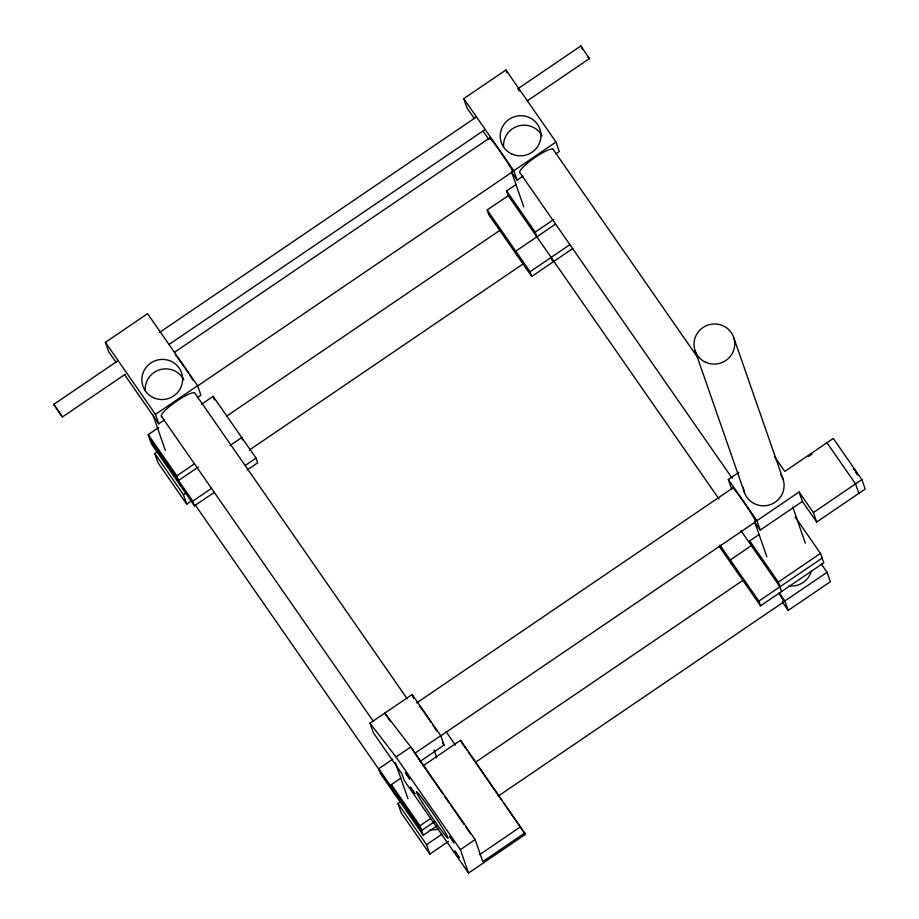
<?xml version="1.0" encoding="UTF-8"?>
<svg xmlns="http://www.w3.org/2000/svg" width="919" height="919" viewBox="0 0 919 919"><rect width="100%" height="100%" fill="white"/><g stroke="black" fill="none" stroke-linecap="round" stroke-linejoin="round"><path stroke-width="1.38" d="M117.896 360.765L53.842 404.326L54.106 405.061L62.389 416.985L125.248 374.24M62.389 416.985L53.842 404.326M527.311 100.826L589.378 58.609L580.842 45.95L582.428 48.914M115.966 362.247L108.695 351.782L105.409 342.339L147.568 313.666L197.619 385.716L200.916 395.17L197.401 397.559M474.319 118.551L467.059 108.097L463.762 98.643L505.921 69.982L555.984 142.031L559.269 151.474L555.754 153.864M159.401 332.54L476.088 117.184M517.604 88.959L580.842 45.95M169.13 344.395L484.635 129.843M174.644 352.184L489.655 137.976M164.604 419.857L158.757 423.843L155.46 414.389L197.619 385.716M522.968 176.161L517.11 180.147L513.824 170.693L555.984 142.031M197.654 385.923L512.664 171.704M214.345 492.297L194.437 505.829L151.532 444.072L148.246 434.63L158.78 427.461M719.049 499.097L508.241 195.655L506.599 190.934L515.973 184.558M201.422 404.303L213.128 396.342L256.033 458.099L257.676 462.82L247.142 469.988M572.698 248.601L531.71 276.47L488.816 214.713L487.162 209.992L508.241 195.655M191.405 500.947L186.718 504.14L158.114 462.969L154.829 453.515L157.172 451.93M226.292 416.387L499.856 230.347M180.135 485.243L176.85 475.801L194.414 463.854M536.845 236.826L535.203 232.105L553.939 219.365M178.493 480.522L198.401 466.978M230.026 445.474L241.731 437.513L242.559 439.879M555.581 224.087L515.766 251.163L517.408 255.884M186.718 504.14L183.432 494.686L185.764 493.101M249.302 450.115L522.865 264.075M194.437 505.829L192.795 501.108L211.531 488.368M245.488 465.267L256.033 458.099M531.71 276.47L530.068 271.748L569.883 244.672M422.947 765.895L460.603 740.289L525.45 834.349L468.529 873.05L404.176 780.415L401.879 773.798L373.275 732.627L369.978 723.184L412.137 694.511L440.741 735.682L444.038 745.125L419.753 761.633M731.627 488.931L728.342 479.488L738.876 472.32M416.663 702.932L732.868 487.909M808.548 456.421L812.063 454.032M437.306 825.653L423.257 835.21L380.351 773.453L378.708 768.721L392.758 759.163M369.978 723.184L396.032 757.015L410.782 746.975L475.134 839.61L482.797 861.597L524.956 832.924M414.48 753.546L440.741 735.682M799.093 491.987L802.39 501.441L760.231 530.102L756.934 520.659L799.093 491.987L813.395 512.572L816.692 522.026L865.17 489.057L861.884 479.603L833.28 438.432L784.803 471.401L774.464 456.536M440.695 735.912L755.705 521.693M394.653 794.039L391.368 784.585L400.73 778.221M731.926 564.68L730.283 559.958L751.363 545.622L749.72 540.889L759.094 534.525M813.395 512.572L861.884 479.603M448.575 841.356L429.839 854.096L401.235 812.924L397.95 803.482L400.293 801.885M475.422 762.288L743.069 580.28M423.257 835.21L419.972 825.756L430.506 818.588M781.609 591.514L778.324 582.072L820.483 553.399L795.153 516.926M434.492 821.724L421.614 830.477L378.708 768.721M820.483 553.399L823.769 562.842L760.53 605.851L758.887 601.129L822.126 558.12M429.839 854.096L426.542 844.653L441.775 834.303M827.066 572.296L830.351 581.738L788.192 610.411L784.906 600.957L827.066 572.296L821.345 564.059M498.259 796.072L783.666 601.991M468.529 873.05L460.385 849.65L475.134 839.61M479.672 854.624L520.659 826.755M589.378 58.609L587.678 56.599M853.866 468.989L853.418 468.506L853.82 469.356M857.542 474.698L856.841 473.836M518.488 89.913L519.292 90.97M854.268 469.517L854.762 470.195M855.807 472.389L856.347 473.159M802.39 501.441L816.692 522.026M552.962 149.154L697.877 357.767M732.19 478.271L520.131 173.025A20.425 3.86 -34.8 0 1 534.628 157.712A20.425 3.86 -34.8 0 1 553.456 150.027M463.762 98.643L513.824 170.693M728.342 479.488L756.934 520.659M483.199 131.337L488.851 139.47M511.458 172.014L517.11 180.147M754.51 521.877L760.231 530.102M506.599 190.934L535.203 232.105M749.72 540.889L778.324 582.072M741.036 530.745L779.967 586.793M779.186 592.721L784.906 600.957M782.471 602.175L788.192 610.411M487.162 209.992L530.068 271.748M719.956 545.082L758.887 601.129M719.221 546.38L760.53 605.851M461.912 742.885L466.795 749.915M468.426 752.259L501.82 800.334M503.451 802.689L525.45 834.349M445.922 731.444L455.456 745.16M442.395 742.782L444.038 745.125M407.151 698.739L195.092 393.481A20.425 3.86 -34.8 0 0 175.391 402.028A20.425 3.86 -34.8 0 0 162.008 416.789M421.832 763.586L410.782 746.975L384.739 713.144L390.46 721.381M423.452 765.918L442.935 793.959M444.555 796.302L449.425 803.309M451.045 805.641L464.038 824.343M465.657 826.675L470.528 833.682M161.285 416.077L373.344 721.335M396.032 757.015L460.385 849.65M105.409 342.339L155.46 414.389M124.846 375.032L158.757 423.843M148.246 434.63L176.85 475.801M391.368 784.585L419.972 825.756M149.889 439.351L192.795 501.108M194.977 504.623L380.018 770.984M154.829 453.515L183.432 494.686M397.95 803.482L426.542 844.653M855.313 470.965L856.416 472.607M856.899 473.354L857.703 474.767M858.851 493.354L855.555 483.911L826.962 442.74L827.284 443.682M733.626 337.216L782.965 478.925M792.752 507.035L805.343 543.163M695.12 350.851L744.47 492.55M754.717 521.992L766.837 556.799M505.921 69.982L506.863 72.681M551.147 257.412L552.79 262.133M511.619 172.094L523.727 206.844M460.603 740.289L461.097 741.713M434.032 749.893L436.824 757.911M412.137 694.511L413.55 698.555M395.377 762.632L407.956 798.726M213.128 396.342L214.368 399.891M152.795 414.446L165.374 450.54M811.408 570.86A20.425 20.023 -19.2 0 1 789.157 585.977M779.255 593.823A20.425 1.057 55.8 0 1 782.885 601.336M438.191 829.156A20.425 20.023 -19.2 0 1 430.253 829.604M145.202 390.609A20.425 20.023 -19.2 0 1 183.743 379.696M503.566 146.925A20.425 20.023 -19.2 0 1 542.095 136.001M732.868 488.391A20.425 1.057 55.8 0 1 745.78 505.117A20.425 1.057 55.8 0 1 754.924 521.027M175.288 354.723A20.425 1.057 55.8 0 1 176.517 356.262M177.229 357.192A20.425 1.057 55.8 0 1 184.776 367.703M185.523 368.806A20.425 1.057 55.8 0 1 188.487 373.206M189.888 375.343A20.425 1.057 55.8 0 1 191.198 377.376M191.818 378.341A20.425 1.057 55.8 0 1 192.979 380.19M489.907 138.815A20.425 1.057 55.8 0 1 501.717 153.783A20.425 1.057 55.8 0 1 512.124 171.393M419.592 706.171A20.425 1.057 55.8 0 1 423.67 711.651M424.371 712.639A20.425 1.057 55.8 0 1 431.057 722.345M432.493 724.505A20.425 1.057 55.8 0 1 436.571 730.927M780.587 474.273A20.425 20.023 -19.2 0 1 770.409 504.611A20.425 20.023 -19.2 0 1 743.391 487.438M410.529 787.273L414.802 793.614L410.529 787.273M449.759 836.451L454.032 842.78L449.759 836.451M454.859 851.097L459.132 857.427L454.859 851.097M405.428 772.638L409.69 778.967L405.428 772.638M153.358 397.64A20.425 20.023 -19.2 0 0 182.571 377.778A20.425 20.023 -19.2 0 0 150.796 363.005A20.425 20.023 -19.2 0 0 153.358 397.64M511.711 153.944A20.425 20.023 -19.2 0 0 540.923 134.082A20.425 20.023 -19.2 0 0 509.16 119.309A20.425 20.023 -19.2 0 0 511.711 153.944M422.441 802.689A28.075 1.447 55.8 0 0 447.944 838.254A28.075 1.447 55.8 0 0 426.462 804.148A28.075 1.447 55.8 0 0 422.441 802.689M705.482 362.201A20.425 20.023 -19.2 0 0 734.695 342.339A20.425 20.023 -19.2 0 0 702.932 327.566A20.425 20.023 -19.2 0 0 705.482 362.201"/></g></svg>
